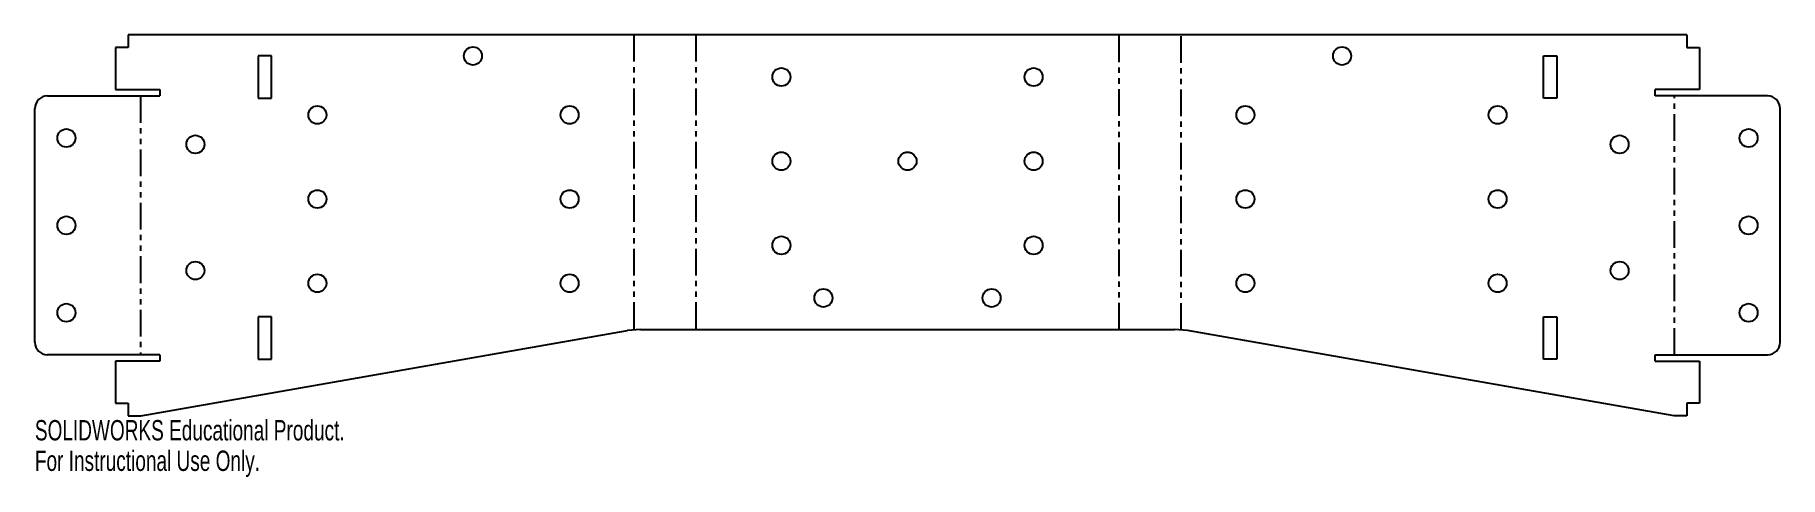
# Model space of a CAD drawing. Header units: millimetres. Extents: x -208 to 208, y -70 to 35.
import ezdxf

# ---------------------------------------------------------------- set-up
doc = ezdxf.new("R2010")
doc.units = ezdxf.units.MM
doc.linetypes.add('PHANTOM', pattern=[12.7, 6.35, -1.27, 1.27, -1.27, 1.27, -1.27])
doc.styles.add('SLDTEXTSTYLE0', font='TXT', dxfattribs={"width": 0.7})

msp = doc.modelspace()

# ---------------------------------------------------------------- linework, layer by layer
at = {"color": 7, "linetype": 'Continuous', "lineweight": 25}
for p, q in [((-185.37, 35), (-185.37, 32)), ((185.37, 35), (-185.37, 35)), ((185.37, 35), (185.37, 32)), ((-188.37, 32), (-188.37, 22)), ((-185.37, 32), (-188.37, 32)), ((-151.32, 30.05), (-154.42, 30.05)), ((-154.42, 30.05), (-154.42, 19.95)), ((-151.32, 19.95), (-151.32, 30.05)), ((151.32, 30.05), (154.42, 30.05)), ((151.32, 19.95), (151.32, 30.05)), ((154.42, 30.05), (154.42, 19.95)), ((185.37, 32), (188.37, 32)), ((188.37, 32), (188.37, 22)), ((-188.37, 22), (-177.87, 22)), ((-177.87, 22), (-177.87, 20.5)), ((188.37, 22), (177.87, 22)), ((177.87, 20.5), (177.87, 22)), ((-207.57, -38), (-207.57, 17.5)), ((-204.57, 20.5), (-177.87, 20.5)), ((-154.42, 19.95), (-151.32, 19.95)), ((154.42, 19.95), (151.32, 19.95)), ((204.57, 20.5), (177.87, 20.5)), ((207.57, -38), (207.57, 17.5)), ((-154.42, -31.95), (-154.42, -42.05)), ((-151.32, -31.95), (-154.42, -31.95)), ((-151.32, -42.05), (-151.32, -31.95)), ((151.32, -31.95), (154.42, -31.95)), ((151.32, -42.05), (151.32, -31.95)), ((154.42, -31.95), (154.42, -42.05)), ((-182.37, -55.5), (-66.61, -35.22)), ((-63.51, -35), (-66.61, -35.22)), ((-63.51, -35), (63.51, -35)), ((66.61, -35.22), (63.51, -35)), ((182.37, -55.5), (66.61, -35.22)), ((-177.87, -41), (-204.57, -41)), ((-177.87, -41), (-177.87, -42.5)), ((177.87, -41), (204.57, -41)), ((177.87, -42.5), (177.87, -41)), ((-188.37, -42.5), (-188.37, -52.5)), ((-177.87, -42.5), (-188.37, -42.5)), ((-154.42, -42.05), (-151.32, -42.05)), ((154.42, -42.05), (151.32, -42.05)), ((177.87, -42.5), (188.37, -42.5)), ((188.37, -42.5), (188.37, -52.5)), ((-188.37, -52.5), (-185.37, -52.5)), ((-185.37, -52.5), (-185.37, -55.5)), ((188.37, -52.5), (185.37, -52.5)), ((185.37, -52.5), (185.37, -55.5)), ((-185.37, -55.5), (-182.37, -55.5)), ((185.37, -55.5), (182.37, -55.5))]:
    msp.add_line(p, q, dxfattribs=at)
at = {"color": 7, "linetype": 'PHANTOM'}
for p, q in [((-65.06, 35), (-65.06, -35.11)), ((-50.31, 35), (-50.31, -35)), ((50.31, -35), (50.31, 35)), ((65.06, -35.11), (65.06, 35)), ((-182.47, 20.5), (-182.47, -41)), ((182.47, -41), (182.47, 20.5))]:
    msp.add_line(p, q, dxfattribs=at)
at = {"color": 7, "linetype": 'Continuous', "lineweight": 25}
for centre in [(-103.37, 30), (103.37, 30), (-30, 25), (30, 25), (-140.37, 16), (-80.37, 16), (80.37, 16), (140.37, 16), (-200.07, 10.5), (200.07, 10.5), (-169.37, 9), (169.37, 9), (-30, 5), (0, 5), (30, 5), (-140.37, -4), (-80.37, -4), (80.37, -4), (140.37, -4), (-200.07, -10.25), (200.07, -10.25), (-30, -15), (30, -15), (-169.37, -21), (169.37, -21), (-140.37, -24), (-80.37, -24), (80.37, -24), (140.37, -24), (-200.07, -31), (-20, -27.5), (20, -27.5), (200.07, -31)]:
    msp.add_circle(centre, 2.15, dxfattribs=at)
for centre, start, end in [((-204.57, 17.5), 90, 180), ((204.57, 17.5), 0, 90), ((-204.57, -38), 180, 270), ((204.57, -38), 270, 0)]:
    msp.add_arc(centre, 3, start, end, dxfattribs=at)

# ---------------------------------------------------------------- texts
at = {"color": 7, "linetype": 'Continuous', "char_height": 4.8336, "attachment_point": 1, "style": 'SLDTEXTSTYLE0'}
for s, insert in [('SOLIDWORKS Educational Product.', (-207.57, -56.52)), ('For Instructional Use Only.', (-207.57, -63.77))]:
    msp.add_mtext(s, dxfattribs=dict(at, insert=insert))

doc.saveas('drawing.dxf')
